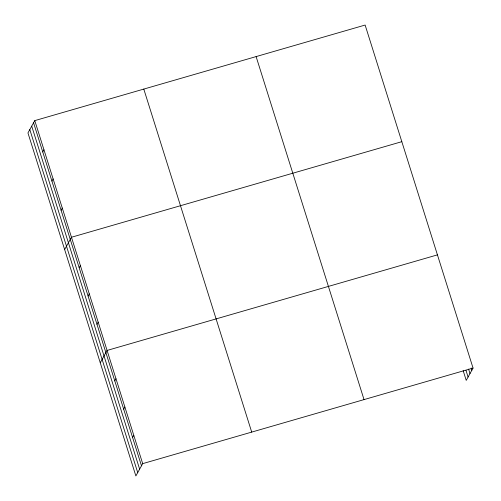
<?xml version="1.0" encoding="UTF-8"?>
<svg xmlns="http://www.w3.org/2000/svg" width="501" height="501" viewBox="0 0 501 501"><rect width="100%" height="100%" fill="white"/><g stroke="black" fill="none" stroke-linecap="round" stroke-linejoin="round"><path stroke-width="0.75" d="M34.776 120.622L27.95 132.934L135.871 475.95L142.691 463.638L473.05 368.066L365.129 25.05L34.776 120.622L142.691 463.638M42.748 151.941L43.944 149.78M51.922 181.099L53.119 178.932M61.091 210.251L62.293 208.09M64.642 249.561L71.468 237.249L401.827 141.677M79.171 267.709L80.367 265.543M88.076 296.01L89.272 293.843M96.975 324.304L98.177 322.143M100.256 362.755L107.082 350.443L437.436 254.871M114.785 380.904L115.981 378.743M123.691 409.204L124.887 407.037M132.59 437.505L133.792 435.338M473.05 368.066L466.224 380.378L463.181 370.696M471.153 367.997L471.854 370.226M468.592 369.112L469.994 373.577M465.974 370.327L468.084 377.028M256.111 56.588L364.033 399.604M143.793 89.084L251.709 432.1M33.573 122.783L141.495 465.798M31.72 126.133L139.635 469.149M29.803 129.584L137.725 472.6"/></g></svg>
